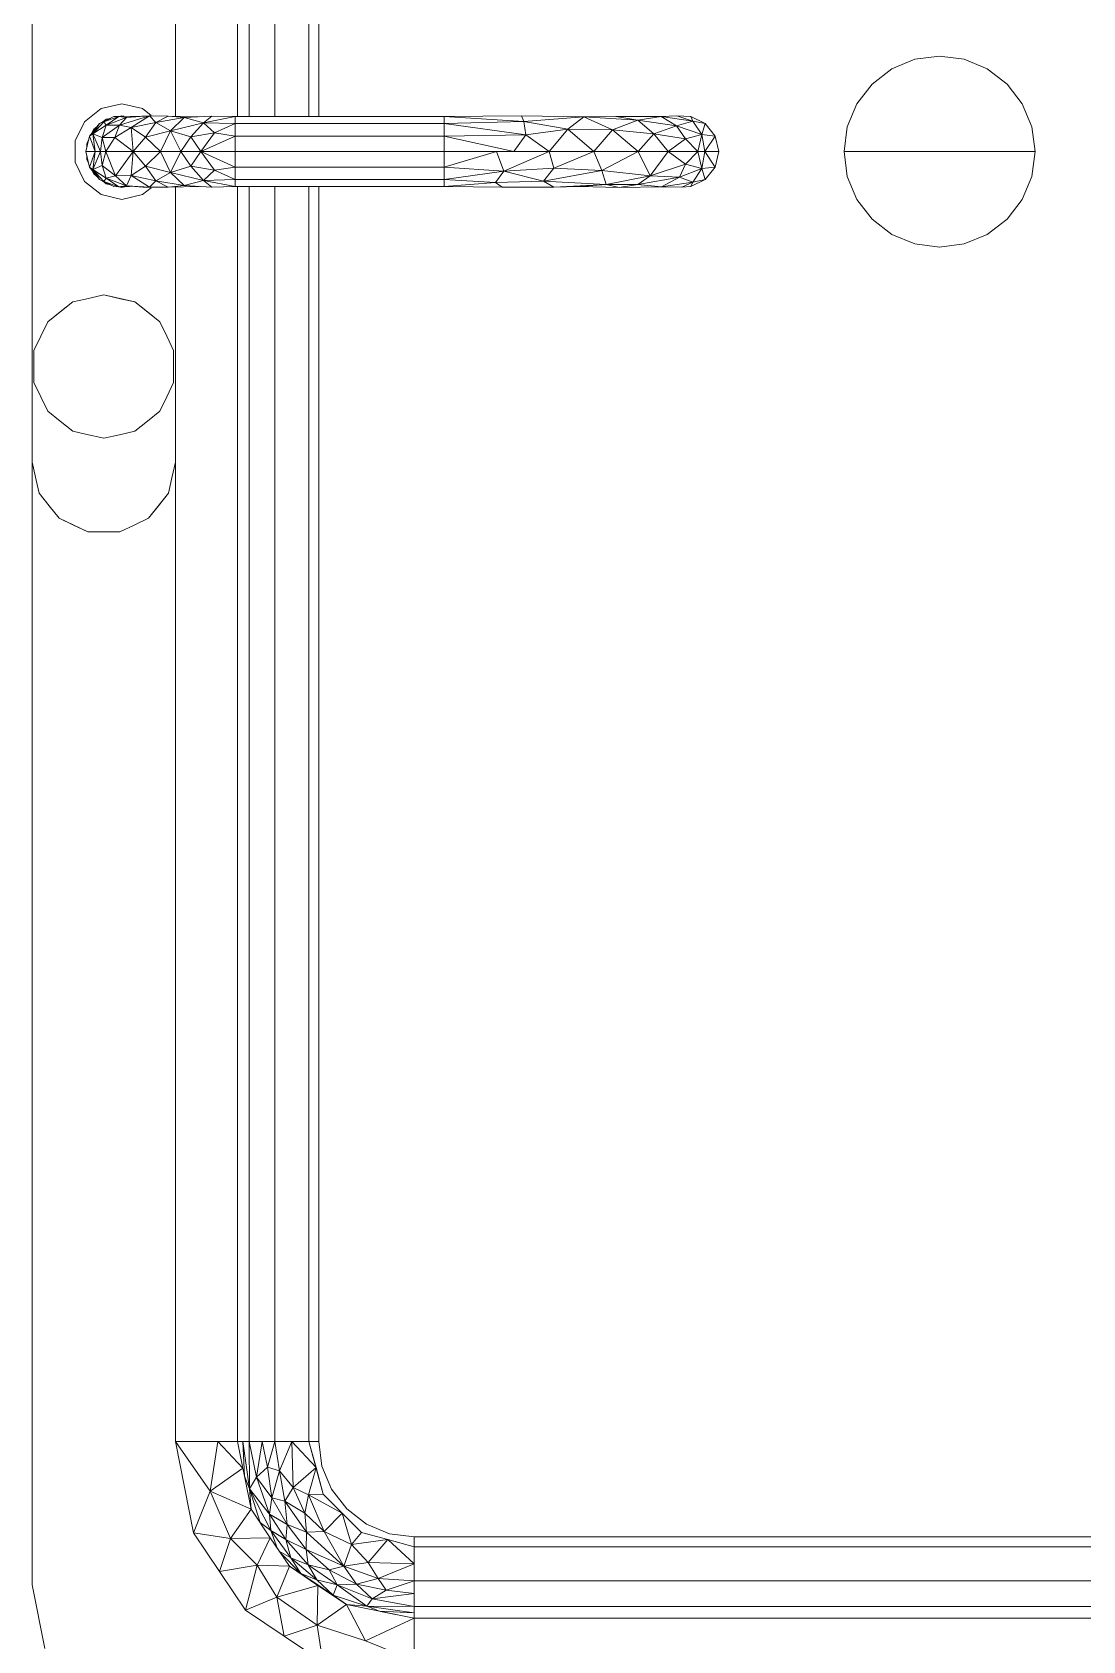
# Model space of a CAD drawing. Header units: inches. Extents: x -827 to 154, y -802 to 207.
# Drawn here: x -814.08 to -803.08, y -1.51 to 15.33 of the extents above; entities that cross this region are included whole.
import ezdxf

# ---------------------------------------------------------------- set-up
doc = ezdxf.new("R2010")
doc.units = ezdxf.units.IN
doc.header["$MEASUREMENT"] = 0
doc.layers.add('D0960_-_Workstation__Dental_Lab__Plaster_skp', color=8, linetype='Continuous', lineweight=9)
doc.layers.add('Q-SPCQ', color=7, linetype='Continuous', lineweight=9)

# ---------------------------------------------------------------- blocks, each defined once
blk = doc.blocks.new('D0960_-_Workstation__Dental_Lab__Plaster_skp_10-399891-Level 1')
at = {"layer": 'Q-SPCQ'}
blk.add_line((24, -1), (24, 1), dxfattribs=at)
blk.add_line((24, -1), (24, 1), dxfattribs=at)
blk = doc.blocks.new('D0960_-_Workstation__Dental_Lab__Plaster_skp_9-399890-Level 1')
at = {"layer": 'Q-SPCQ'}
blk.add_line((24, 1), (24, -1), dxfattribs=at)
blk.add_line((24, 1), (24, -1), dxfattribs=at)
blk = doc.blocks.new('D0960_-_Workstation__Dental_Lab__Plaster_skp_2-V2-Level 1')
at = {"layer": 'Q-SPCQ'}
for p, q in [((80.333, 20.117), (81, 20.25)), ((81, 20.25), (80.333, 20.117)), ((81, 20.25), (92.75, 20.25)), ((81, 20.25), (92.75, 20.25)), ((92.425, 20.176), (92.56, 20.207)), ((92.425, 20.176), (92.56, 20.207)), ((92.56, 20.207), (92.75, 20.25)), ((92.75, 20.25), (92.56, 20.207)), ((92.75, 20.25), (99.25, 20.25)), ((92.75, 20.25), (99.25, 20.25)), ((93.433, 20.159), (93.583, 20.231)), ((93.583, 20.231), (93.433, 20.159)), ((93.583, 20.231), (93.75, 20.231)), ((93.583, 20.231), (93.917, 20.231)), ((93.75, 20.231), (93.917, 20.231)), ((93.917, 20.231), (94.067, 20.159)), ((93.917, 20.231), (94.067, 20.159)), ((92.164, 19.968), (92.294, 20.072)), ((92.164, 19.968), (92.294, 20.072)), ((92.294, 20.072), (92.425, 20.176)), ((92.425, 20.176), (92.294, 20.072)), ((93.178, 19.956), (93.282, 20.086)), ((93.178, 19.956), (93.282, 20.086)), ((93.282, 20.086), (93.433, 20.159)), ((93.282, 20.086), (93.433, 20.159)), ((94.067, 20.159), (94.218, 20.086)), ((94.218, 20.086), (94.067, 20.159)), ((94.218, 20.086), (94.322, 19.956)), ((94.426, 19.825), (94.218, 20.086)), ((92.164, 19.968), (92.019, 19.667)), ((92.091, 19.817), (92.164, 19.968)), ((93.074, 19.825), (93.178, 19.956)), ((93.178, 19.956), (93.074, 19.825)), ((94.322, 19.956), (94.426, 19.825)), ((92.019, 19.667), (92.091, 19.817)), ((93.043, 19.69), (93.074, 19.825)), ((93.043, 19.69), (93.074, 19.825)), ((94.426, 19.825), (94.457, 19.69)), ((94.457, 19.69), (94.426, 19.825)), ((95.55, 19.529), (95.688, 19.703)), ((95.688, 19.703), (95.55, 19.529)), ((95.688, 19.703), (95.889, 19.8)), ((95.688, 19.703), (95.889, 19.8)), ((95.889, 19.8), (96.111, 19.8)), ((95.889, 19.8), (96.111, 19.8)), ((96.111, 19.8), (96.312, 19.703)), ((96.111, 19.8), (96.312, 19.703)), ((96.312, 19.703), (96.45, 19.529)), ((96.45, 19.529), (96.312, 19.703)), ((92.019, 19.5), (92.019, 19.667)), ((92.019, 19.5), (92.019, 19.667)), ((93.043, 19.69), (93, 19.5)), ((93.043, 19.69), (93, 19.5)), ((94.5, 19.5), (94.457, 19.69)), ((94.5, 19.5), (94.457, 19.69)), ((95.707, 19.546), (95.634, 19.396)), ((95.707, 19.546), (95.634, 19.396)), ((95.814, 19.614), (95.687, 19.499)), ((95.814, 19.614), (95.687, 19.499)), ((95.707, 19.546), (95.687, 19.499)), ((95.707, 19.546), (95.687, 19.499)), ((95.707, 19.546), (95.837, 19.65)), ((95.837, 19.65), (95.707, 19.546)), ((95.814, 19.614), (95.707, 19.546)), ((95.814, 19.614), (95.707, 19.546)), ((95.814, 19.614), (95.723, 19.475)), ((95.723, 19.475), (95.814, 19.614)), ((95.74, 19.573), (95.766, 19.606)), ((95.74, 19.573), (95.766, 19.606)), ((95.766, 19.606), (95.804, 19.624)), ((95.804, 19.624), (95.766, 19.606)), ((95.814, 19.614), (95.837, 19.65)), ((95.837, 19.65), (95.814, 19.614)), ((96, 19.592), (95.814, 19.614)), ((95.854, 19.518), (95.814, 19.614)), ((96, 19.592), (95.814, 19.614)), ((96, 19.535), (95.814, 19.614)), ((96, 19.535), (95.814, 19.614)), ((95.854, 19.518), (95.814, 19.614)), ((95.837, 19.65), (96, 19.687)), ((96, 19.687), (95.837, 19.65)), ((96, 19.592), (95.837, 19.65)), ((96, 19.592), (95.837, 19.65)), ((95.854, 19.518), (96, 19.535)), ((96, 19.535), (95.854, 19.518)), ((95.878, 19.66), (95.917, 19.678)), ((95.917, 19.678), (95.878, 19.66)), ((95.917, 19.678), (95.959, 19.678)), ((95.959, 19.678), (95.917, 19.678)), ((96, 19.687), (96.163, 19.65)), ((96.163, 19.65), (96, 19.687)), ((96, 19.592), (96, 19.687)), ((96, 19.592), (96, 19.687)), ((96, 19.592), (96.163, 19.65)), ((96, 19.592), (96.163, 19.65)), ((96, 19.592), (96.186, 19.614)), ((96, 19.535), (96.186, 19.614)), ((96.186, 19.614), (96, 19.592)), ((96.186, 19.614), (96, 19.535)), ((96, 19.535), (96, 19.592)), ((96, 19.535), (96, 19.592)), ((96.146, 19.518), (96, 19.535)), ((96, 19.478), (96, 19.535)), ((96.146, 19.518), (96, 19.535)), ((96, 19.478), (96, 19.535)), ((96.041, 19.678), (96.083, 19.678)), ((96.083, 19.678), (96.041, 19.678)), ((96.083, 19.678), (96.122, 19.66)), ((96.122, 19.66), (96.083, 19.678)), ((96.146, 19.518), (96.186, 19.614)), ((96.146, 19.518), (96.186, 19.614)), ((96.163, 19.65), (96.293, 19.546)), ((96.293, 19.546), (96.163, 19.65)), ((96.186, 19.614), (96.163, 19.65)), ((96.186, 19.614), (96.163, 19.65)), ((96.186, 19.614), (96.293, 19.546)), ((96.313, 19.499), (96.186, 19.614)), ((96.277, 19.475), (96.186, 19.614)), ((96.186, 19.614), (96.313, 19.499)), ((96.186, 19.614), (96.293, 19.546)), ((96.277, 19.475), (96.186, 19.614)), ((96.196, 19.624), (96.234, 19.606)), ((96.234, 19.606), (96.196, 19.624)), ((96.234, 19.606), (96.26, 19.573)), ((96.234, 19.606), (96.26, 19.573)), ((96.366, 19.396), (96.293, 19.546)), ((96.293, 19.546), (96.313, 19.499)), ((96.293, 19.546), (96.366, 19.396)), ((96.313, 19.499), (96.293, 19.546)), ((92.019, 19.5), (92.019, 19.333)), ((92.019, 19.5), (92.019, 19.333)), ((93.037, 19.337), (93, 19.5)), ((93.037, 19.337), (93, 19.5)), ((94.426, 19.175), (94.5, 19.5)), ((94.457, 19.31), (94.5, 19.5)), ((95.55, 19.529), (95.5, 19.312)), ((95.55, 19.529), (95.5, 19.312)), ((95.687, 19.499), (95.631, 19.342)), ((95.687, 19.499), (95.631, 19.342)), ((95.723, 19.475), (95.631, 19.342)), ((95.631, 19.342), (95.723, 19.475)), ((95.634, 19.396), (95.631, 19.342)), ((95.634, 19.396), (95.631, 19.342)), ((95.634, 19.396), (95.687, 19.499)), ((95.687, 19.499), (95.634, 19.396)), ((95.723, 19.475), (95.643, 19.263)), ((95.723, 19.475), (95.643, 19.263)), ((95.748, 19.376), (95.643, 19.263)), ((95.643, 19.263), (95.748, 19.376)), ((95.652, 19.43), (95.662, 19.475)), ((95.652, 19.43), (95.662, 19.475)), ((95.688, 19.508), (95.653, 19.434)), ((95.653, 19.434), (95.688, 19.508)), ((95.662, 19.475), (95.693, 19.514)), ((95.662, 19.475), (95.693, 19.514)), ((95.687, 19.499), (95.723, 19.475)), ((95.723, 19.475), (95.687, 19.499)), ((95.854, 19.518), (95.723, 19.475)), ((95.854, 19.518), (95.723, 19.475)), ((95.748, 19.376), (95.723, 19.475)), ((95.723, 19.475), (95.748, 19.376)), ((95.854, 19.518), (95.748, 19.376)), ((95.748, 19.376), (95.854, 19.518)), ((96, 19.478), (95.748, 19.376)), ((96, 19.478), (95.748, 19.376)), ((95.748, 19.376), (95.749, 19.212)), ((96, 19.192), (95.748, 19.376)), ((96, 19.192), (95.748, 19.376)), ((95.748, 19.376), (95.749, 19.212)), ((96, 19.478), (95.854, 19.518)), ((96, 19.478), (95.854, 19.518)), ((96, 19.478), (96.146, 19.518)), ((96.146, 19.518), (96, 19.478)), ((96.147, 19.383), (96, 19.478)), ((96.147, 19.383), (96, 19.478)), ((96, 19.192), (96, 19.478)), ((96, 19.192), (96, 19.478)), ((96.147, 19.383), (96, 19.192)), ((96, 19.192), (96.147, 19.383)), ((96.278, 19.337), (96.146, 19.518)), ((96.147, 19.383), (96.146, 19.518)), ((96.277, 19.475), (96.146, 19.518)), ((96.278, 19.337), (96.146, 19.518)), ((96.147, 19.383), (96.146, 19.518)), ((96.146, 19.518), (96.277, 19.475)), ((96.251, 19.212), (96.147, 19.383)), ((96.147, 19.383), (96.278, 19.337)), ((96.278, 19.337), (96.147, 19.383)), ((96.251, 19.212), (96.147, 19.383)), ((96.277, 19.475), (96.313, 19.499)), ((96.313, 19.499), (96.277, 19.475)), ((96.277, 19.475), (96.357, 19.263)), ((96.277, 19.475), (96.369, 19.342)), ((96.278, 19.337), (96.277, 19.475)), ((96.277, 19.475), (96.369, 19.342)), ((96.277, 19.475), (96.278, 19.337)), ((96.277, 19.475), (96.357, 19.263)), ((96.307, 19.514), (96.338, 19.475)), ((96.307, 19.514), (96.338, 19.475)), ((96.312, 19.508), (96.347, 19.434)), ((96.312, 19.508), (96.347, 19.434)), ((96.313, 19.499), (96.366, 19.396)), ((96.313, 19.499), (96.369, 19.342)), ((96.313, 19.499), (96.366, 19.396)), ((96.313, 19.499), (96.369, 19.342)), ((96.348, 19.43), (96.338, 19.475)), ((96.338, 19.475), (96.348, 19.43)), ((96.369, 19.342), (96.366, 19.396)), ((96.366, 19.396), (96.369, 19.342)), ((96.45, 19.529), (96.5, 19.312)), ((96.5, 19.312), (96.45, 19.529)), ((92.091, 19.183), (92.019, 19.333)), ((92.091, 19.183), (92.019, 19.333)), ((93.037, 19.337), (93.074, 19.175)), ((93.037, 19.337), (93.074, 19.175)), ((94.426, 19.175), (94.457, 19.31)), ((95.55, 19.096), (95.5, 19.312)), ((95.5, 19.312), (95.55, 19.096)), ((95.625, 19.312), (95.632, 19.342)), ((95.625, 19.312), (95.632, 19.342)), ((95.625, 19.312), (95.642, 19.24)), ((95.642, 19.24), (95.625, 19.312)), ((95.643, 19.263), (95.627, 19.021)), ((95.643, 19.263), (95.627, 19.021)), ((95.627, 19.021), (95.749, 19.212)), ((95.749, 19.212), (95.627, 19.021)), ((95.643, 19.263), (95.629, 19.09)), ((95.643, 19.263), (95.629, 19.09)), ((95.631, 19.342), (95.634, 19.229)), ((95.631, 19.342), (95.64, 19.214)), ((95.631, 19.342), (95.643, 19.263)), ((95.634, 19.229), (95.631, 19.342)), ((95.631, 19.342), (95.64, 19.214)), ((95.631, 19.342), (95.643, 19.263)), ((95.634, 19.271), (95.634, 19.32)), ((95.634, 19.32), (95.634, 19.229)), ((95.634, 19.271), (95.634, 19.32)), ((95.634, 19.32), (95.634, 19.229)), ((95.634, 19.229), (95.639, 19.2)), ((95.634, 19.229), (95.639, 19.2)), ((95.643, 19.263), (95.749, 19.212)), ((95.643, 19.263), (95.749, 19.212)), ((95.749, 19.212), (95.694, 18.954)), ((95.749, 19.212), (95.694, 18.954)), ((95.749, 19.212), (95.849, 19.064)), ((96, 19.192), (95.749, 19.212)), ((96, 19.192), (95.749, 19.212)), ((95.849, 19.064), (95.749, 19.212)), ((96.251, 19.212), (96, 19.192)), ((96.251, 19.212), (96, 19.192)), ((96.151, 19.064), (96.251, 19.212)), ((96.251, 19.212), (96.151, 19.064)), ((96.251, 19.212), (96.278, 19.337)), ((96.278, 19.337), (96.251, 19.212)), ((96.251, 19.212), (96.306, 18.954)), ((96.251, 19.212), (96.373, 19.021)), ((96.251, 19.212), (96.306, 18.954)), ((96.251, 19.212), (96.373, 19.021)), ((96.278, 19.337), (96.373, 19.021)), ((96.278, 19.337), (96.357, 19.263)), ((96.278, 19.337), (96.373, 19.021)), ((96.278, 19.337), (96.357, 19.263)), ((96.357, 19.263), (96.369, 19.342)), ((96.369, 19.342), (96.357, 19.263)), ((96.373, 19.021), (96.357, 19.263)), ((96.357, 19.263), (96.371, 19.101)), ((96.357, 19.263), (96.373, 19.021)), ((96.357, 19.263), (96.371, 19.101)), ((96.375, 19.312), (96.368, 19.342)), ((96.368, 19.342), (96.375, 19.312)), ((96.369, 19.342), (96.371, 19.101)), ((96.369, 19.342), (96.371, 19.101)), ((96.37, 19.288), (96.375, 19.312)), ((96.375, 19.312), (96.37, 19.288)), ((96.45, 19.096), (96.5, 19.312)), ((96.45, 19.096), (96.5, 19.312)), ((92.091, 19.183), (92.164, 19.032)), ((92.091, 19.183), (92.164, 19.032)), ((92.164, 19.032), (92.294, 18.928)), ((92.425, 18.824), (92.164, 19.032)), ((93.074, 19.175), (93.178, 19.044)), ((93.178, 19.044), (93.074, 19.175)), ((93.178, 19.044), (93.282, 18.914)), ((93.178, 19.044), (93.282, 18.914)), ((94.218, 18.914), (94.426, 19.175)), ((94.218, 18.914), (94.322, 19.044)), ((94.322, 19.044), (94.426, 19.175)), ((95.55, 19.096), (95.622, 19.005)), ((95.55, 19.096), (95.622, 19.005)), ((95.629, 19.09), (95.627, 19.021)), ((95.629, 19.09), (95.627, 19.021)), ((95.633, 19.115), (95.629, 19.09)), ((95.633, 19.115), (95.629, 19.09)), ((95.694, 18.954), (95.849, 19.064)), ((95.849, 19.064), (95.694, 18.954)), ((95.849, 19.064), (95.781, 18.8)), ((95.849, 19.064), (95.781, 18.8)), ((96, 19.192), (95.849, 19.064)), ((95.849, 19.064), (96, 19.192)), ((95.849, 19.064), (96, 18.906)), ((96, 18.906), (95.849, 19.064)), ((96.151, 19.064), (96, 19.192)), ((96.151, 19.064), (96, 19.192)), ((96, 19.192), (96, 18.906)), ((96, 19.192), (96, 18.906)), ((96.151, 19.064), (96, 18.906)), ((96.151, 19.064), (96, 18.906)), ((96.306, 18.954), (96.151, 19.064)), ((96.151, 19.064), (96.219, 18.8)), ((96.219, 18.8), (96.151, 19.064)), ((96.151, 19.064), (96.306, 18.954)), ((96.371, 19.101), (96.366, 19.128)), ((96.366, 19.128), (96.371, 19.101)), ((96.371, 19.101), (96.373, 19.021)), ((96.373, 19.021), (96.371, 19.101)), ((96.378, 19.005), (96.45, 19.096)), ((96.378, 19.005), (96.45, 19.096)), ((92.294, 18.928), (92.425, 18.824)), ((93.282, 18.914), (93.433, 18.841)), ((93.282, 18.914), (93.433, 18.841)), ((94.067, 18.841), (94.218, 18.914)), ((94.218, 18.914), (94.067, 18.841)), ((95.627, 19.021), (95.628, 18.827)), ((95.627, 19.021), (95.694, 18.954)), ((95.627, 19.021), (95.694, 18.954)), ((95.627, 19.021), (95.628, 18.827)), ((95.628, 18.827), (95.694, 18.954)), ((95.694, 18.954), (95.628, 18.827)), ((95.694, 18.954), (95.644, 18.66)), ((95.694, 18.954), (95.644, 18.66)), ((95.694, 18.954), (95.781, 18.8)), ((95.694, 18.954), (95.781, 18.8)), ((96, 18.906), (95.781, 18.8)), ((96, 18.906), (95.781, 18.8)), ((96.219, 18.8), (96, 18.906)), ((96.219, 18.8), (96, 18.906)), ((96, 18.906), (96, 18.695)), ((96, 18.906), (96, 18.695)), ((96.306, 18.954), (96.219, 18.8)), ((96.306, 18.954), (96.219, 18.8)), ((96.306, 18.954), (96.373, 19.021)), ((96.373, 19.021), (96.306, 18.954)), ((96.306, 18.954), (96.372, 18.827)), ((96.306, 18.954), (96.356, 18.66)), ((96.306, 18.954), (96.356, 18.66)), ((96.306, 18.954), (96.372, 18.827)), ((96.373, 19.021), (96.372, 18.827)), ((96.373, 19.021), (96.372, 18.827)), ((82.5, 18.75), (81.978, 18.387)), ((82.5, 18.75), (81.978, 18.387)), ((82.022, 18.655), (82.5, 18.75)), ((82.5, 18.75), (82.022, 18.655)), ((82.5, 18.75), (92.75, 18.75)), ((82.5, 18.75), (92.75, 18.75)), ((82.5, 18.305), (82.5, 18.75)), ((82.5, 18.75), (82.5, 18.305)), ((92.425, 18.824), (92.587, 18.787)), ((92.425, 18.824), (92.587, 18.787)), ((92.587, 18.787), (92.75, 18.75)), ((92.75, 18.75), (92.587, 18.787)), ((92.75, 18.75), (95.63, 18.75)), ((95.63, 18.75), (92.75, 18.75)), ((93.433, 18.841), (93.583, 18.769)), ((93.583, 18.769), (93.433, 18.841)), ((93.583, 18.769), (93.75, 18.769)), ((93.917, 18.769), (93.583, 18.769)), ((93.75, 18.769), (93.917, 18.769)), ((93.917, 18.769), (94.067, 18.841)), ((93.917, 18.769), (94.067, 18.841)), ((95.628, 18.827), (95.636, 18.503)), ((95.628, 18.827), (95.644, 18.66)), ((95.628, 18.827), (95.644, 18.66)), ((95.628, 18.827), (95.636, 18.503)), ((95.781, 18.8), (95.644, 18.66)), ((95.644, 18.66), (95.781, 18.8)), ((95.781, 18.8), (95.699, 18.456)), ((95.781, 18.8), (95.699, 18.456)), ((96, 18.695), (95.781, 18.8)), ((95.781, 18.8), (95.846, 18.59)), ((95.846, 18.59), (95.781, 18.8)), ((95.781, 18.8), (96, 18.695)), ((96, 18.695), (95.846, 18.59)), ((96, 18.695), (95.846, 18.59)), ((96.219, 18.8), (96, 18.695)), ((96.219, 18.8), (96, 18.695)), ((96, 18.695), (96.154, 18.59)), ((96.154, 18.59), (96, 18.695)), ((96, 18.695), (96, 18.483)), ((96, 18.695), (96, 18.483)), ((96.219, 18.8), (96.154, 18.59)), ((96.219, 18.8), (96.154, 18.59)), ((96.219, 18.8), (96.301, 18.456)), ((96.219, 18.8), (96.356, 18.66)), ((96.301, 18.456), (96.219, 18.8)), ((96.219, 18.8), (96.356, 18.66)), ((96.356, 18.66), (96.372, 18.827)), ((96.372, 18.827), (96.356, 18.66)), ((96.372, 18.827), (96.364, 18.503)), ((96.372, 18.827), (96.364, 18.503)), ((96.37, 18.75), (99.25, 18.75)), ((99.25, 18.75), (96.37, 18.75)), ((81.138, 18.289), (81.543, 18.56)), ((81.543, 18.56), (81.138, 18.289)), ((81.543, 18.56), (81.483, 18.172)), ((81.483, 18.172), (81.543, 18.56)), ((81.543, 18.56), (82.022, 18.655)), ((81.543, 18.56), (82.022, 18.655)), ((81.543, 18.56), (81.978, 18.387)), ((81.543, 18.56), (81.978, 18.387)), ((95.644, 18.66), (95.629, 18.37)), ((95.644, 18.66), (95.629, 18.37)), ((95.644, 18.66), (95.699, 18.456)), ((95.644, 18.66), (95.699, 18.456)), ((95.846, 18.59), (95.699, 18.456)), ((95.846, 18.59), (95.699, 18.456)), ((95.846, 18.59), (95.804, 18.341)), ((95.846, 18.59), (95.804, 18.341)), ((96, 18.483), (95.846, 18.59)), ((95.846, 18.59), (96, 18.483)), ((96.154, 18.59), (96, 18.483)), ((96.154, 18.59), (96, 18.483)), ((96.301, 18.456), (96.154, 18.59)), ((96.154, 18.59), (96.196, 18.341)), ((96.301, 18.456), (96.154, 18.59)), ((96.196, 18.341), (96.154, 18.59)), ((96.356, 18.66), (96.301, 18.456)), ((96.301, 18.456), (96.356, 18.66)), ((96.356, 18.66), (96.371, 18.37)), ((96.356, 18.66), (96.371, 18.37)), ((81.978, 18.387), (81.483, 18.172)), ((81.483, 18.172), (81.978, 18.387)), ((81.978, 18.387), (81.792, 17.958)), ((81.978, 18.387), (81.792, 17.958)), ((81.978, 18.387), (82.218, 18.043)), ((81.978, 18.387), (82.5, 18.305)), ((81.978, 18.387), (82.5, 18.305)), ((81.978, 18.387), (82.218, 18.043)), ((95.699, 18.456), (95.629, 18.37)), ((95.629, 18.37), (95.699, 18.456)), ((95.629, 18.37), (95.634, 18.125)), ((95.629, 18.37), (95.634, 18.125)), ((95.699, 18.456), (95.634, 18.125)), ((95.699, 18.456), (95.634, 18.125)), ((95.699, 18.456), (95.707, 18.125)), ((95.699, 18.456), (95.707, 18.125)), ((95.699, 18.456), (95.804, 18.341)), ((95.699, 18.456), (95.804, 18.341)), ((96, 18.483), (95.804, 18.341)), ((96, 18.483), (95.804, 18.341)), ((96, 18.483), (95.837, 18.125)), ((96, 18.483), (95.837, 18.125)), ((96.163, 18.125), (96, 18.483)), ((96, 18.483), (96, 18.125)), ((96.196, 18.341), (96, 18.483)), ((96, 18.483), (96.163, 18.125)), ((96.196, 18.341), (96, 18.483)), ((96, 18.483), (96, 18.125)), ((96.301, 18.456), (96.196, 18.341)), ((96.301, 18.456), (96.196, 18.341)), ((96.301, 18.456), (96.293, 18.125)), ((96.301, 18.456), (96.293, 18.125)), ((96.301, 18.456), (96.371, 18.37)), ((96.301, 18.456), (96.366, 18.125)), ((96.301, 18.456), (96.371, 18.37)), ((96.301, 18.456), (96.366, 18.125)), ((96.366, 18.125), (96.371, 18.37)), ((96.371, 18.37), (96.366, 18.125)), ((80.732, 18.018), (81.138, 18.289)), ((80.732, 18.018), (81.138, 18.289)), ((81.138, 18.289), (81.483, 18.172)), ((81.205, 17.895), (81.138, 18.289)), ((81.138, 18.289), (81.205, 17.895)), ((81.138, 18.289), (81.483, 18.172)), ((82.218, 18.043), (82.5, 18.305)), ((82.5, 18.305), (82.218, 18.043)), ((82.5, 18.099), (82.5, 18.305)), ((82.5, 18.305), (82.5, 18.099)), ((95.804, 18.341), (95.707, 18.125)), ((95.707, 18.125), (95.804, 18.341)), ((95.837, 18.125), (95.804, 18.341)), ((95.804, 18.341), (95.837, 18.125)), ((96.196, 18.341), (96.163, 18.125)), ((96.196, 18.341), (96.163, 18.125)), ((96.293, 18.125), (96.196, 18.341)), ((96.196, 18.341), (96.293, 18.125)), ((80.19, 17.207), (80.732, 18.018)), ((80.461, 17.612), (80.732, 18.018)), ((80.732, 18.018), (80.87, 17.69)), ((80.732, 18.018), (81.205, 17.895)), ((80.732, 18.018), (81.205, 17.895)), ((80.732, 18.018), (80.87, 17.69)), ((81.483, 18.172), (81.205, 17.895)), ((81.205, 17.895), (81.483, 18.172)), ((81.483, 18.172), (81.792, 17.958)), ((81.483, 18.172), (81.492, 17.758)), ((81.483, 18.172), (81.492, 17.758)), ((81.483, 18.172), (81.792, 17.958)), ((81.792, 17.958), (82.135, 18.026)), ((82.135, 18.026), (81.792, 17.958)), ((82.004, 17.976), (82.5, 18.043)), ((82.004, 17.976), (82.5, 18.043)), ((82.135, 18.026), (82.004, 17.976)), ((82.004, 17.976), (82.135, 18.026)), ((82.135, 18.026), (82.5, 18.043)), ((82.135, 18.026), (82.218, 18.043)), ((82.135, 18.026), (82.5, 18.043)), ((82.135, 18.026), (82.218, 18.043)), ((82.5, 18.099), (82.218, 18.043)), ((82.218, 18.043), (82.5, 18.099)), ((82.5, 18.043), (82.5, 18.099)), ((95.634, 18.099), (82.5, 18.099)), ((82.5, 18.099), (95.634, 18.099)), ((82.5, 18.099), (82.5, 18.043)), ((82.5, 18.039), (82.5, 18.043)), ((82.5, 18.039), (82.5, 18.043)), ((82.5, 17.979), (82.5, 18.039)), ((82.5, 18.039), (82.5, 17.979)), ((95.634, 18.125), (95.707, 18.125)), ((95.634, 18.125), (95.634, 15.937)), ((95.707, 18.125), (95.634, 18.125)), ((95.634, 15.937), (95.634, 18.125)), ((95.837, 18.125), (95.707, 18.125)), ((95.707, 18.125), (95.707, 15.937)), ((95.707, 18.125), (95.707, 15.937)), ((95.707, 18.125), (95.837, 18.125)), ((95.837, 18.125), (96, 18.125)), ((95.837, 15.937), (95.837, 18.125)), ((95.837, 18.125), (95.837, 15.937)), ((95.837, 18.125), (96, 18.125)), ((96.163, 18.125), (96, 18.125)), ((96, 18.125), (96, 15.937)), ((96, 18.125), (96.163, 18.125)), ((96, 15.937), (96, 18.125)), ((96.293, 18.125), (96.163, 18.125)), ((96.163, 15.937), (96.163, 18.125)), ((96.163, 18.125), (96.163, 15.937)), ((96.163, 18.125), (96.293, 18.125)), ((96.293, 18.125), (96.366, 18.125)), ((96.293, 15.937), (96.293, 18.125)), ((96.366, 18.125), (96.293, 18.125)), ((96.293, 15.937), (96.293, 18.125)), ((96.366, 18.125), (96.366, 15.937)), ((96.366, 15.937), (96.366, 18.125)), ((109.5, 18.099), (96.366, 18.099)), ((96.366, 18.099), (109.5, 18.099)), ((80.87, 17.69), (81.205, 17.895)), ((80.87, 17.69), (81.205, 17.895)), ((81.205, 17.895), (81.193, 17.557)), ((81.193, 17.557), (81.205, 17.895)), ((81.205, 17.895), (81.492, 17.758)), ((81.205, 17.895), (81.492, 17.758)), ((81.492, 17.758), (81.792, 17.958)), ((81.492, 17.758), (81.792, 17.958)), ((81.568, 17.752), (82.004, 17.976)), ((82.004, 17.976), (81.568, 17.752)), ((81.568, 17.752), (81.65, 17.863)), ((81.65, 17.863), (81.568, 17.752)), ((81.65, 17.863), (82.004, 17.976)), ((81.65, 17.863), (82.004, 17.976)), ((82.004, 17.976), (81.737, 17.765)), ((82.004, 17.976), (81.737, 17.765)), ((81.737, 17.765), (82.124, 17.902)), ((81.737, 17.765), (82.124, 17.902)), ((81.792, 17.958), (82.004, 17.976)), ((81.792, 17.958), (82.004, 17.976)), ((82.124, 17.902), (81.91, 17.741)), ((81.91, 17.741), (82.124, 17.902)), ((82.004, 17.976), (82.5, 17.979)), ((82.004, 17.976), (82.5, 17.979)), ((82.004, 17.976), (82.124, 17.902)), ((82.004, 17.976), (82.124, 17.902)), ((82.5, 17.979), (82.124, 17.902)), ((82.124, 17.902), (82.5, 17.979)), ((82.23, 17.787), (82.124, 17.902)), ((82.124, 17.902), (82.5, 17.843)), ((82.124, 17.902), (82.23, 17.787)), ((82.124, 17.902), (82.5, 17.843)), ((82.5, 17.979), (95.634, 17.979)), ((82.5, 17.979), (95.634, 17.979)), ((82.5, 17.843), (82.5, 17.979)), ((82.5, 17.979), (82.5, 17.843)), ((96.366, 17.979), (109.5, 17.979)), ((96.366, 17.979), (109.5, 17.979)), ((80.87, 17.69), (80.461, 17.612)), ((80.461, 17.612), (80.87, 17.69)), ((80.87, 17.69), (80.578, 17.267)), ((80.87, 17.69), (80.578, 17.267)), ((80.87, 17.69), (80.992, 17.258)), ((80.87, 17.69), (81.193, 17.557)), ((80.87, 17.69), (80.992, 17.258)), ((80.87, 17.69), (81.193, 17.557)), ((81.193, 17.557), (81.492, 17.758)), ((81.193, 17.557), (81.492, 17.758)), ((81.282, 17.542), (81.568, 17.752)), ((81.282, 17.542), (81.568, 17.752)), ((81.375, 17.68), (81.568, 17.752)), ((81.375, 17.68), (81.568, 17.752)), ((81.474, 17.593), (81.737, 17.765)), ((81.737, 17.765), (81.474, 17.593)), ((81.474, 17.593), (81.568, 17.752)), ((81.568, 17.752), (81.474, 17.593)), ((81.568, 17.752), (81.737, 17.765)), ((81.568, 17.752), (81.737, 17.765)), ((81.737, 17.765), (81.63, 17.58)), ((81.737, 17.765), (81.63, 17.58)), ((81.91, 17.741), (81.63, 17.58)), ((81.91, 17.741), (81.63, 17.58)), ((81.91, 17.741), (81.737, 17.765)), ((81.737, 17.765), (81.91, 17.741)), ((81.91, 17.741), (81.873, 17.603)), ((81.91, 17.741), (81.873, 17.603)), ((82.23, 17.787), (81.91, 17.741)), ((82.23, 17.787), (81.91, 17.741)), ((82.193, 17.66), (81.91, 17.741)), ((81.91, 17.741), (82.193, 17.66)), ((82.23, 17.787), (82.193, 17.66)), ((82.23, 17.787), (82.193, 17.66)), ((82.5, 17.708), (82.193, 17.66)), ((82.5, 17.708), (82.193, 17.66)), ((82.5, 17.843), (82.23, 17.787)), ((82.23, 17.787), (82.5, 17.843)), ((82.23, 17.787), (82.5, 17.708)), ((82.5, 17.708), (82.23, 17.787)), ((82.5, 17.843), (82.5, 17.708)), ((82.5, 17.843), (82.5, 17.708)), ((82.5, 17.708), (95.634, 17.708)), ((82.5, 17.575), (82.5, 17.708)), ((95.634, 17.708), (82.5, 17.708)), ((82.5, 17.708), (82.5, 17.575)), ((96.366, 17.708), (109.5, 17.708)), ((109.5, 17.708), (96.366, 17.708)), ((80.19, 17.207), (80.461, 17.612)), ((80.461, 17.612), (80.578, 17.267)), ((80.461, 17.612), (80.578, 17.267)), ((81.193, 17.557), (80.992, 17.258)), ((80.992, 17.258), (81.193, 17.557)), ((81.282, 17.542), (81.05, 17.27)), ((81.282, 17.542), (81.05, 17.27)), ((81.117, 17.438), (81.338, 17.655)), ((81.338, 17.655), (81.117, 17.438)), ((81.193, 17.557), (81.117, 17.438)), ((81.193, 17.557), (81.117, 17.438)), ((81.282, 17.542), (81.117, 17.438)), ((81.117, 17.438), (81.282, 17.542)), ((81.474, 17.593), (81.209, 17.359)), ((81.209, 17.359), (81.474, 17.593)), ((81.282, 17.542), (81.209, 17.359)), ((81.282, 17.542), (81.209, 17.359)), ((81.351, 17.663), (81.282, 17.542)), ((81.351, 17.663), (81.282, 17.542)), ((81.282, 17.542), (81.474, 17.593)), ((81.282, 17.542), (81.474, 17.593)), ((81.474, 17.593), (81.367, 17.383)), ((81.474, 17.593), (81.367, 17.383)), ((81.63, 17.58), (81.367, 17.383)), ((81.63, 17.58), (81.367, 17.383)), ((81.63, 17.58), (81.474, 17.593)), ((81.474, 17.593), (81.63, 17.58)), ((81.873, 17.603), (81.549, 17.378)), ((81.873, 17.603), (81.549, 17.378)), ((81.63, 17.58), (81.549, 17.378)), ((81.63, 17.58), (81.549, 17.378)), ((81.63, 17.58), (81.873, 17.603)), ((81.873, 17.603), (81.63, 17.58)), ((81.873, 17.603), (81.748, 17.395)), ((81.873, 17.603), (81.748, 17.395)), ((82.017, 17.516), (81.748, 17.395)), ((82.017, 17.516), (81.748, 17.395)), ((82.193, 17.66), (81.873, 17.603)), ((82.193, 17.66), (81.873, 17.603)), ((81.873, 17.603), (82.017, 17.516)), ((82.017, 17.516), (81.873, 17.603)), ((82.017, 17.516), (81.942, 17.356)), ((82.017, 17.516), (81.942, 17.356)), ((82.193, 17.66), (82.017, 17.516)), ((82.193, 17.66), (82.017, 17.516)), ((82.5, 17.53), (82.017, 17.516)), ((82.5, 17.53), (82.017, 17.516)), ((82.017, 17.516), (82.225, 17.278)), ((82.225, 17.278), (82.017, 17.516)), ((82.5, 17.53), (82.193, 17.66)), ((82.5, 17.53), (82.193, 17.66)), ((82.5, 17.53), (82.225, 17.278)), ((82.5, 17.53), (82.225, 17.278)), ((82.5, 17.53), (82.5, 17.575)), ((82.5, 17.53), (82.5, 17.575)), ((82.5, 17.53), (82.5, 17.352)), ((82.5, 17.53), (82.5, 17.352)), ((81.117, 17.438), (80.889, 17.098)), ((81.117, 17.438), (80.889, 17.098)), ((81.117, 17.438), (80.992, 17.258)), ((80.992, 17.258), (81.117, 17.438)), ((81.209, 17.359), (80.998, 17.056)), ((81.209, 17.359), (80.998, 17.056)), ((81.117, 17.438), (81.05, 17.27)), ((81.117, 17.438), (81.05, 17.27)), ((81.209, 17.359), (81.05, 17.27)), ((81.05, 17.27), (81.209, 17.359)), ((81.367, 17.383), (81.154, 17.142)), ((81.367, 17.383), (81.154, 17.142)), ((81.209, 17.359), (81.154, 17.142)), ((81.209, 17.359), (81.154, 17.142)), ((81.367, 17.383), (81.195, 16.988)), ((81.367, 17.383), (81.195, 16.988)), ((81.549, 17.378), (81.195, 16.988)), ((81.549, 17.378), (81.195, 16.988)), ((81.367, 17.383), (81.209, 17.359)), ((81.209, 17.359), (81.367, 17.383)), ((81.367, 17.383), (81.549, 17.378)), ((81.549, 17.378), (81.367, 17.383)), ((81.549, 17.378), (81.748, 17.395)), ((81.748, 17.395), (81.549, 17.378)), ((81.558, 17.192), (81.549, 17.378)), ((81.549, 17.378), (81.558, 17.192)), ((81.748, 17.395), (81.558, 17.192)), ((81.748, 17.395), (81.558, 17.192)), ((81.942, 17.356), (81.558, 17.192)), ((81.942, 17.356), (81.558, 17.192)), ((81.942, 17.356), (81.747, 17.003)), ((81.942, 17.356), (81.747, 17.003)), ((81.748, 17.395), (81.942, 17.356)), ((81.942, 17.356), (81.748, 17.395)), ((82.225, 17.278), (81.942, 17.356)), ((82.225, 17.278), (81.942, 17.356)), ((81.942, 17.356), (81.949, 17.204)), ((81.949, 17.204), (81.942, 17.356)), ((81.949, 17.204), (82.5, 17.352)), ((82.225, 17.278), (82.5, 17.352)), ((82.5, 17.352), (82.5, 17.25)), ((82.5, 17.352), (95.634, 17.352)), ((95.634, 17.352), (82.5, 17.352)), ((82.5, 17.352), (82.5, 17.25)), ((96.366, 17.352), (109.5, 17.352)), ((109.5, 17.352), (96.366, 17.352)), ((80.19, 17.207), (80.578, 17.267)), ((80.578, 17.267), (80.19, 17.207)), ((80.578, 17.267), (80.413, 16.76)), ((80.578, 17.267), (80.413, 16.76)), ((80.578, 17.267), (80.792, 16.958)), ((80.578, 17.267), (80.992, 17.258)), ((80.578, 17.267), (80.992, 17.258)), ((80.578, 17.267), (80.792, 16.958)), ((80.992, 17.258), (80.792, 16.958)), ((80.792, 16.958), (80.992, 17.258)), ((80.889, 17.098), (81.05, 17.27)), ((81.05, 17.27), (80.889, 17.098)), ((80.992, 17.258), (80.889, 17.098)), ((80.992, 17.258), (80.889, 17.098)), ((81.05, 17.27), (80.998, 17.056)), ((81.05, 17.27), (80.998, 17.056)), ((81.558, 17.192), (81.195, 16.988)), ((81.558, 17.192), (81.195, 16.988)), ((81.558, 17.192), (81.422, 16.905)), ((81.558, 17.192), (81.422, 16.905)), ((81.747, 17.003), (81.558, 17.192)), ((81.558, 17.192), (81.747, 17.003)), ((81.747, 17.003), (81.949, 17.204)), ((81.949, 17.204), (81.747, 17.003)), ((82.225, 17.278), (81.949, 17.204)), ((82, 17.116), (82.241, 17.216)), ((82.241, 17.216), (82, 17.116)), ((82.241, 17.216), (82.5, 17.25)), ((82.241, 17.216), (82.5, 17.25)), ((82.5, 17.25), (95.634, 17.25)), ((82.5, 17.25), (95.634, 17.25)), ((96.366, 17.25), (109.5, 17.25)), ((96.366, 17.25), (109.5, 17.25)), ((80.889, 17.098), (80.774, 16.746)), ((80.889, 17.098), (80.774, 16.746)), ((80.998, 17.056), (80.774, 16.746)), ((80.774, 16.746), (80.998, 17.056)), ((80.792, 16.958), (80.889, 17.098)), ((80.889, 17.098), (80.792, 16.958)), ((80.998, 17.056), (80.851, 16.689)), ((80.998, 17.056), (80.851, 16.689)), ((80.889, 17.098), (80.998, 17.056)), ((80.889, 17.098), (80.998, 17.056)), ((81.154, 17.142), (80.998, 17.056)), ((80.998, 17.056), (81.154, 17.142)), ((80.998, 17.056), (81.007, 16.853)), ((80.998, 17.056), (81.007, 16.853)), ((81.154, 17.142), (81.007, 16.853)), ((81.154, 17.142), (81.007, 16.853)), ((81.195, 16.988), (81.154, 17.142)), ((81.154, 17.142), (81.195, 16.988)), ((81.793, 16.957), (82, 17.116)), ((81.793, 16.957), (82, 17.116)), ((80.413, 16.76), (80.792, 16.958)), ((80.413, 16.76), (80.792, 16.958)), ((80.724, 16.615), (80.792, 16.958)), ((80.792, 16.958), (80.724, 16.615)), ((80.792, 16.958), (80.774, 16.746)), ((80.792, 16.958), (80.774, 16.746)), ((80.851, 16.689), (81.007, 16.853)), ((81.007, 16.853), (80.851, 16.689)), ((81.007, 16.853), (80.943, 16.545)), ((81.007, 16.853), (80.943, 16.545)), ((81.195, 16.988), (81.007, 16.853)), ((81.195, 16.988), (81.007, 16.853)), ((81.007, 16.853), (81.066, 16.626)), ((81.066, 16.626), (81.007, 16.853)), ((81.195, 16.988), (81.066, 16.626)), ((81.195, 16.988), (81.066, 16.626)), ((81.234, 16.733), (81.195, 16.988)), ((81.422, 16.905), (81.195, 16.988)), ((81.195, 16.988), (81.234, 16.733)), ((81.195, 16.988), (81.422, 16.905)), ((81.422, 16.905), (81.234, 16.733)), ((81.422, 16.905), (81.234, 16.733)), ((81.747, 17.003), (81.422, 16.905)), ((81.747, 17.003), (81.422, 16.905)), ((81.546, 16.801), (81.422, 16.905)), ((81.422, 16.905), (81.472, 16.525)), ((81.422, 16.905), (81.546, 16.801)), ((81.472, 16.525), (81.422, 16.905)), ((81.546, 16.801), (81.747, 17.003)), ((81.747, 17.003), (81.546, 16.801)), ((81.634, 16.75), (81.793, 16.957)), ((81.793, 16.957), (81.634, 16.75)), ((80.413, 16.76), (80.206, 16.25)), ((80.413, 16.76), (80.651, 16.25)), ((80.413, 16.76), (80.651, 16.25)), ((80.774, 16.746), (80.707, 16.25)), ((80.774, 16.746), (80.707, 16.25)), ((80.724, 16.615), (80.774, 16.746)), ((80.774, 16.746), (80.724, 16.615)), ((80.774, 16.746), (80.771, 16.25)), ((80.774, 16.746), (80.771, 16.25)), ((80.851, 16.689), (80.771, 16.25)), ((80.771, 16.25), (80.851, 16.689)), ((80.774, 16.746), (80.851, 16.689)), ((80.774, 16.746), (80.851, 16.689)), ((80.851, 16.689), (80.907, 16.25)), ((80.851, 16.689), (80.943, 16.545)), ((80.907, 16.25), (80.851, 16.689)), ((80.851, 16.689), (80.943, 16.545)), ((81.234, 16.733), (81.066, 16.626)), ((81.234, 16.733), (81.066, 16.626)), ((81.234, 16.733), (81.22, 16.25)), ((81.234, 16.733), (81.22, 16.25)), ((81.472, 16.525), (81.234, 16.733)), ((81.472, 16.525), (81.234, 16.733)), ((81.472, 16.525), (81.546, 16.801)), ((81.546, 16.801), (81.472, 16.525)), ((81.534, 16.509), (81.634, 16.75)), ((81.634, 16.75), (81.534, 16.509)), ((80.724, 16.615), (80.651, 16.25)), ((80.651, 16.25), (80.721, 16.604)), ((80.721, 16.604), (80.651, 16.25)), ((80.724, 16.615), (80.707, 16.25)), ((80.724, 16.615), (80.707, 16.25)), ((80.907, 16.25), (80.943, 16.545)), ((80.943, 16.545), (80.907, 16.25)), ((81.066, 16.626), (80.943, 16.545)), ((81.066, 16.626), (80.943, 16.545)), ((80.943, 16.545), (81.042, 16.25)), ((81.042, 16.25), (80.943, 16.545)), ((81.066, 16.626), (81.042, 16.25)), ((81.066, 16.626), (81.042, 16.25)), ((81.22, 16.25), (81.066, 16.626)), ((81.066, 16.626), (81.22, 16.25)), ((81.472, 16.525), (81.22, 16.25)), ((81.472, 16.525), (81.22, 16.25)), ((81.472, 16.525), (81.398, 16.25)), ((81.472, 16.525), (81.398, 16.25)), ((81.5, 16.25), (81.534, 16.509)), ((81.534, 16.509), (81.5, 16.25)), ((80.651, 16.25), (80.206, 16.25)), ((80.206, 16.25), (80.651, 16.25)), ((80.651, 5.25), (80.651, 16.25)), ((80.651, 16.25), (80.697, 16.25)), ((80.697, 16.25), (80.651, 16.25)), ((80.771, 16.25), (80.651, 16.25)), ((80.651, 16.25), (80.707, 16.25)), ((80.651, 16.25), (80.651, 5.25)), ((80.707, 16.25), (80.697, 16.25)), ((80.697, 16.25), (80.707, 16.25)), ((80.771, 16.25), (80.707, 16.25)), ((80.707, 16.25), (80.771, 16.25)), ((80.771, 16.25), (80.771, 5.25)), ((80.771, 16.25), (80.771, 5.25)), ((80.771, 16.25), (81.042, 16.25)), ((80.907, 16.25), (80.771, 16.25)), ((81.042, 16.25), (80.907, 16.25)), ((81.042, 16.25), (81.042, 5.25)), ((81.042, 16.25), (81.22, 16.25)), ((81.042, 16.25), (81.042, 5.25)), ((81.22, 16.25), (81.042, 16.25)), ((81.22, 16.25), (81.398, 16.25)), ((81.22, 16.25), (81.398, 16.25)), ((81.398, 16.25), (81.398, 5.25)), ((81.398, 16.25), (81.5, 16.25)), ((81.398, 16.25), (81.398, 5.25)), ((81.5, 16.25), (81.398, 16.25)), ((81.5, 16.25), (81.5, 5.25)), ((81.5, 16.25), (81.5, 5.25)), ((95.634, 15.937), (95.627, 15.328)), ((95.627, 15.328), (95.634, 15.937)), ((95.634, 15.937), (95.707, 15.937)), ((95.634, 15.937), (95.676, 15.399)), ((95.634, 15.937), (95.676, 15.399)), ((95.634, 15.937), (95.707, 15.937)), ((95.707, 15.937), (95.676, 15.399)), ((95.676, 15.399), (95.707, 15.937)), ((95.837, 15.937), (95.707, 15.937)), ((95.837, 15.937), (95.707, 15.937)), ((95.707, 15.937), (95.795, 15.313)), ((95.707, 15.937), (95.795, 15.313)), ((95.837, 15.937), (95.795, 15.313)), ((95.837, 15.937), (95.795, 15.313)), ((96, 15.937), (95.837, 15.937)), ((96, 15.937), (95.837, 15.937)), ((95.837, 15.937), (96, 15.387)), ((96, 15.387), (95.837, 15.937)), ((96.163, 15.937), (96, 15.937)), ((96.163, 15.937), (96, 15.207)), ((96.163, 15.937), (96, 15.207)), ((96.163, 15.937), (96, 15.937)), ((96, 15.387), (96, 15.937)), ((96, 15.937), (96, 15.387)), ((96.293, 15.937), (96.163, 15.937)), ((96.293, 15.937), (96.163, 15.937)), ((96.163, 15.937), (96.175, 15.08)), ((96.175, 15.08), (96.163, 15.937)), ((96.293, 15.937), (96.175, 15.08)), ((96.293, 15.937), (96.175, 15.08)), ((96.293, 15.937), (96.366, 15.937)), ((96.293, 15.937), (96.315, 15.101)), ((96.293, 15.937), (96.366, 15.937)), ((96.315, 15.101), (96.293, 15.937)), ((96.315, 15.101), (96.366, 15.937)), ((96.366, 15.937), (96.315, 15.101)), ((96.366, 15.937), (96.373, 15.126)), ((96.366, 15.937), (96.373, 15.126)), ((95.627, 15.328), (95.676, 15.399)), ((95.627, 15.328), (95.676, 15.399)), ((95.627, 15.328), (95.628, 14.789)), ((95.627, 15.328), (95.628, 14.789)), ((95.692, 14.897), (95.676, 15.399)), ((95.676, 15.399), (95.692, 14.897)), ((95.676, 15.399), (95.795, 15.313)), ((95.676, 15.399), (95.795, 15.313)), ((96, 15.387), (95.795, 15.313)), ((96, 15.387), (95.795, 15.313)), ((96, 15.387), (96, 15.207)), ((96, 15.387), (96, 15.207)), ((95.692, 14.897), (95.795, 15.313)), ((95.795, 15.313), (95.692, 14.897)), ((96, 14.837), (95.795, 15.313)), ((95.795, 15.313), (95.828, 14.79)), ((95.828, 14.79), (95.795, 15.313)), ((96, 14.837), (95.795, 15.313)), ((96.175, 15.08), (96, 15.207)), ((96, 15.207), (96, 14.837)), ((96.175, 15.08), (96, 15.207)), ((96, 14.837), (96, 15.207)), ((96.175, 15.08), (96, 14.837)), ((96.175, 15.08), (96, 14.837)), ((96.315, 15.101), (96.175, 15.08)), ((96.315, 15.101), (96.175, 15.08)), ((96.175, 15.08), (96.236, 14.643)), ((96.236, 14.643), (96.175, 15.08)), ((96.315, 15.101), (96.236, 14.643)), ((96.315, 15.101), (96.236, 14.643)), ((96.315, 15.101), (96.373, 15.126)), ((96.373, 15.126), (96.315, 15.101)), ((96.315, 15.101), (96.365, 14.475)), ((96.315, 15.101), (96.365, 14.475)), ((96.373, 15.126), (96.365, 14.475)), ((96.373, 15.126), (96.365, 14.475)), ((95.692, 14.897), (95.628, 14.789)), ((95.692, 14.897), (95.628, 14.789)), ((95.692, 14.897), (95.656, 14.242)), ((95.692, 14.897), (95.656, 14.242)), ((95.828, 14.79), (95.692, 14.897)), ((95.692, 14.897), (95.803, 14.286)), ((95.692, 14.897), (95.803, 14.286)), ((95.692, 14.897), (95.828, 14.79)), ((96, 14.837), (95.828, 14.79)), ((96, 14.837), (95.828, 14.79)), ((96.236, 14.643), (96, 14.837)), ((96, 14.837), (96, 14.371)), ((96.236, 14.643), (96, 14.837)), ((96, 14.837), (96, 14.371)), ((95.634, 14.519), (95.628, 14.789)), ((95.628, 14.789), (95.656, 14.242)), ((95.628, 14.789), (95.634, 14.519)), ((95.628, 14.789), (95.656, 14.242)), ((95.803, 14.286), (95.828, 14.79)), ((95.828, 14.79), (95.803, 14.286)), ((95.828, 14.79), (96, 14.371)), ((96, 14.371), (95.828, 14.79)), ((95.634, 14.519), (95.625, 14.106)), ((95.634, 14.519), (95.625, 14.106)), ((95.634, 14.519), (95.656, 14.242)), ((95.634, 14.519), (95.656, 14.242)), ((96.236, 14.643), (96, 14.371)), ((96.236, 14.643), (96, 14.371)), ((96.236, 14.643), (96.228, 14.175)), ((96.236, 14.643), (96.228, 14.175)), ((96.236, 14.643), (96.365, 14.475)), ((96.236, 14.643), (96.365, 14.475)), ((96, 14.371), (95.803, 14.286)), ((96, 14.371), (95.803, 14.286)), ((96.228, 14.175), (96, 14.371)), ((96, 14.371), (96, 13.905)), ((96, 14.371), (96.228, 14.175)), ((96, 14.371), (96, 13.905)), ((96.365, 14.475), (96.228, 14.175)), ((96.228, 14.175), (96.365, 14.475)), ((96.365, 14.475), (96.33, 13.909)), ((96.365, 14.475), (96.33, 13.909)), ((96.365, 14.475), (96.367, 14.138)), ((96.365, 14.475), (96.367, 14.138)), ((95.656, 14.242), (95.625, 14.106)), ((95.625, 14.106), (95.656, 14.242)), ((95.803, 14.286), (95.656, 14.242)), ((95.656, 14.242), (95.803, 14.286)), ((95.656, 14.242), (95.747, 13.779)), ((95.656, 14.242), (95.657, 13.908)), ((95.656, 14.242), (95.657, 13.908)), ((95.656, 14.242), (95.747, 13.779)), ((95.803, 14.286), (95.747, 13.779)), ((95.803, 14.286), (95.747, 13.779)), ((96, 13.905), (95.803, 14.286)), ((95.803, 14.286), (96, 13.905)), ((96.228, 14.175), (96, 13.905)), ((96.228, 14.175), (96, 13.905)), ((96.228, 14.175), (96.187, 13.743)), ((96.228, 14.175), (96.187, 13.743)), ((96.228, 14.175), (96.33, 13.909)), ((96.228, 14.175), (96.33, 13.909)), ((95.625, 14.106), (95.657, 13.908)), ((95.625, 14.106), (95.632, 13.662)), ((95.625, 14.106), (95.632, 13.662)), ((95.625, 14.106), (95.657, 13.908)), ((96.33, 13.909), (96.367, 14.138)), ((96.367, 14.138), (96.33, 13.909)), ((96.367, 14.138), (96.368, 13.663)), ((96.367, 14.138), (96.368, 13.663)), ((95.632, 13.662), (95.657, 13.908)), ((95.657, 13.908), (95.632, 13.662)), ((95.657, 13.908), (95.731, 13.473)), ((95.657, 13.908), (95.747, 13.779)), ((95.657, 13.908), (95.747, 13.779)), ((95.657, 13.908), (95.731, 13.473)), ((96, 13.905), (95.747, 13.779)), ((96, 13.905), (95.747, 13.779)), ((96, 13.905), (96, 13.593)), ((96, 13.905), (96.187, 13.743)), ((96, 13.905), (96.187, 13.743)), ((96, 13.905), (96, 13.593)), ((96.187, 13.743), (96.33, 13.909)), ((96.33, 13.909), (96.187, 13.743)), ((96.33, 13.909), (96.27, 13.505)), ((96.33, 13.909), (96.27, 13.505)), ((96.33, 13.909), (96.368, 13.663)), ((96.33, 13.909), (96.368, 13.663)), ((95.627, 13.448), (95.632, 13.662)), ((95.632, 13.662), (95.627, 13.448)), ((95.632, 13.662), (95.681, 13.333)), ((95.632, 13.662), (95.731, 13.473)), ((95.632, 13.662), (95.681, 13.333)), ((95.632, 13.662), (95.731, 13.473)), ((95.747, 13.779), (95.731, 13.473)), ((95.731, 13.473), (95.747, 13.779)), ((95.747, 13.779), (96, 13.593)), ((95.747, 13.779), (95.869, 13.411)), ((95.747, 13.779), (95.869, 13.411)), ((95.747, 13.779), (96, 13.593)), ((96, 13.593), (96.187, 13.743)), ((96.187, 13.743), (96, 13.593)), ((96.187, 13.743), (96.133, 13.411)), ((96.187, 13.743), (96.133, 13.411)), ((96.187, 13.743), (96.27, 13.505)), ((96.187, 13.743), (96.27, 13.505)), ((96.368, 13.663), (96.27, 13.505)), ((96.27, 13.505), (96.368, 13.663)), ((96.368, 13.663), (96.319, 13.333)), ((96.368, 13.663), (96.319, 13.333)), ((96.368, 13.663), (96.373, 13.502)), ((96.368, 13.663), (96.373, 13.502)), ((95.731, 13.473), (95.681, 13.333)), ((95.681, 13.333), (95.731, 13.473)), ((95.731, 13.473), (95.822, 13.24)), ((95.731, 13.473), (95.869, 13.411)), ((95.869, 13.411), (95.731, 13.473)), ((95.731, 13.473), (95.822, 13.24)), ((96, 13.593), (95.869, 13.411)), ((95.869, 13.411), (96, 13.593)), ((96, 13.593), (96.133, 13.411)), ((96, 13.593), (96, 13.281)), ((96, 13.593), (96.133, 13.411)), ((96, 13.593), (96, 13.281)), ((96.133, 13.411), (96.27, 13.505)), ((96.133, 13.411), (96.27, 13.505)), ((96.178, 13.24), (96.27, 13.505)), ((96.27, 13.505), (96.178, 13.24)), ((96.27, 13.505), (96.319, 13.333)), ((96.27, 13.505), (96.319, 13.333)), ((96.319, 13.333), (96.373, 13.502)), ((96.373, 13.502), (96.319, 13.333)), ((96.373, 13.502), (96.366, 13.354)), ((96.373, 13.502), (96.366, 13.354)), ((95.627, 13.448), (95.634, 13.354)), ((95.627, 13.448), (95.681, 13.333)), ((95.634, 13.354), (95.627, 13.448)), ((95.627, 13.448), (95.681, 13.333)), ((95.634, 13.354), (95.707, 13.204)), ((95.634, 13.354), (95.681, 13.333)), ((95.634, 13.354), (95.681, 13.333)), ((95.634, 13.354), (95.707, 13.204)), ((95.707, 13.204), (95.681, 13.333)), ((95.681, 13.333), (95.822, 13.24)), ((95.822, 13.24), (95.681, 13.333)), ((95.681, 13.333), (95.707, 13.204)), ((95.869, 13.411), (95.822, 13.24)), ((95.869, 13.411), (95.822, 13.24)), ((95.869, 13.411), (96, 13.281)), ((95.869, 13.411), (96, 13.281)), ((96, 13.281), (96.133, 13.411)), ((96.133, 13.411), (96, 13.281)), ((96.133, 13.411), (96.178, 13.24)), ((96.133, 13.411), (96.178, 13.24)), ((96.178, 13.24), (96.319, 13.333)), ((96.178, 13.24), (96.319, 13.333)), ((96.366, 13.354), (96.293, 13.204)), ((96.293, 13.204), (96.366, 13.354)), ((96.319, 13.333), (96.293, 13.204)), ((96.293, 13.204), (96.319, 13.333)), ((96.366, 13.354), (96.319, 13.333)), ((96.319, 13.333), (96.366, 13.354)), ((95.822, 13.24), (95.707, 13.204)), ((95.822, 13.24), (95.707, 13.204)), ((95.707, 13.204), (95.837, 13.1)), ((95.837, 13.1), (95.707, 13.204)), ((96, 13.281), (95.822, 13.24)), ((95.822, 13.24), (96, 13.281)), ((95.822, 13.24), (95.837, 13.1)), ((95.822, 13.24), (96, 13.208)), ((95.822, 13.24), (95.837, 13.1)), ((95.822, 13.24), (96, 13.208)), ((96, 13.208), (95.837, 13.1)), ((95.837, 13.1), (96, 13.208)), ((96, 13.281), (96, 13.208)), ((96, 13.281), (96.178, 13.24)), ((96, 13.281), (96.178, 13.24)), ((96, 13.281), (96, 13.208)), ((96, 13.208), (96.178, 13.24)), ((96.178, 13.24), (96, 13.208)), ((96, 13.208), (96, 13.062)), ((96, 13.208), (96.163, 13.1)), ((96, 13.208), (96.163, 13.1)), ((96, 13.208), (96, 13.062)), ((96.178, 13.24), (96.163, 13.1)), ((96.178, 13.24), (96.163, 13.1)), ((96.163, 13.1), (96.293, 13.204)), ((96.293, 13.204), (96.163, 13.1)), ((96.178, 13.24), (96.293, 13.204)), ((96.178, 13.24), (96.293, 13.204)), ((95.837, 13.1), (96, 13.062)), ((96, 13.062), (95.837, 13.1)), ((96, 13.062), (96.163, 13.1)), ((96.163, 13.1), (96, 13.062)), ((95.741, 11.716), (95.5, 11.616)), ((95.741, 11.716), (95.5, 11.616)), ((95.741, 11.716), (96, 11.75)), ((96, 11.75), (95.741, 11.716)), ((96, 11.75), (96.259, 11.716)), ((96.259, 11.716), (96, 11.75)), ((96.259, 11.716), (96.5, 11.616)), ((96.5, 11.616), (96.259, 11.716)), ((95.293, 11.457), (95.134, 11.25)), ((95.134, 11.25), (95.293, 11.457)), ((95.5, 11.616), (95.293, 11.457)), ((95.5, 11.616), (95.293, 11.457)), ((96.5, 11.616), (96.707, 11.457)), ((96.707, 11.457), (96.5, 11.616)), ((96.707, 11.457), (96.866, 11.25)), ((96.707, 11.457), (96.866, 11.25)), ((95.134, 11.25), (95.034, 11.009)), ((95.034, 11.009), (95.134, 11.25)), ((96.866, 11.25), (96.966, 11.009)), ((96.866, 11.25), (96.966, 11.009)), ((95, 10.75), (95.034, 11.009)), ((95, 10.75), (95.034, 11.009)), ((97, 10.75), (96.966, 11.009)), ((96.966, 11.009), (97, 10.75)), ((95.034, 10.491), (95, 10.75)), ((95.034, 10.491), (95, 10.75)), ((96.966, 10.491), (97, 10.75)), ((97, 10.75), (96.966, 10.491)), ((95.134, 10.25), (95.034, 10.491)), ((95.134, 10.25), (95.034, 10.491)), ((96.866, 10.25), (96.966, 10.491)), ((96.966, 10.491), (96.866, 10.25)), ((95.293, 10.043), (95.134, 10.25)), ((95.293, 10.043), (95.134, 10.25)), ((96.707, 10.043), (96.866, 10.25)), ((96.866, 10.25), (96.707, 10.043)), ((95.5, 9.884), (95.293, 10.043)), ((95.293, 10.043), (95.5, 9.884)), ((96.5, 9.884), (96.707, 10.043)), ((96.5, 9.884), (96.707, 10.043)), ((95.5, 9.884), (95.741, 9.784)), ((95.5, 9.884), (95.741, 9.784)), ((95.741, 9.784), (96, 9.75)), ((95.741, 9.784), (96, 9.75)), ((96, 9.75), (96.259, 9.784)), ((96, 9.75), (96.259, 9.784)), ((96.259, 9.784), (96.5, 9.884)), ((96.259, 9.784), (96.5, 9.884))]:
    blk.add_line(p, q, dxfattribs=at)
for name in ['D0960_-_Workstation__Dental_Lab__Plaster_skp_10-399891-Level 1', 'D0960_-_Workstation__Dental_Lab__Plaster_skp_9-399890-Level 1']:
    blk.add_blockref(name, (72, 10.75))
blk = doc.blocks.new('D0960_-_Workstation__Dental_Lab__Plaster_skp_1-V3-Level 1')
blk.add_blockref('D0960_-_Workstation__Dental_Lab__Plaster_skp_2-V2-Level 1', (0.5, 1.75))
blk = doc.blocks.new('D0960_-_Workstation__Dental_Lab__Plaster_skp-V4-Level 1')
blk.add_blockref('D0960_-_Workstation__Dental_Lab__Plaster_skp_1-V3-Level 1', (0, 0))

msp = doc.modelspace()

# ---------------------------------------------------------------- block references
at = {"layer": 'D0960_-_Workstation__Dental_Lab__Plaster_skp', "color": 7, "rotation": 89.99999999999997}
msp.add_blockref('D0960_-_Workstation__Dental_Lab__Plaster_skp-V4-Level 1', (-792.082254, -82.424376), dxfattribs=at)

doc.saveas('drawing.dxf')
